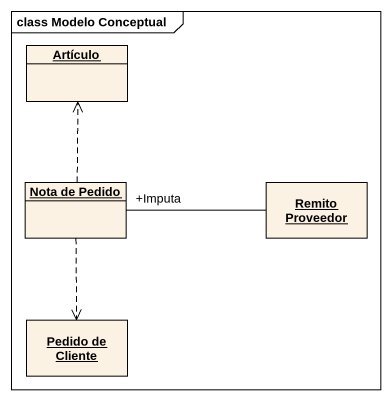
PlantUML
@startuml
mainframe class Modelo Conceptual
hide circle
hide empty members
object Artículo
object "Nota de Pedido" as Nota_de_Pedido
object "Remito Proveedor" as Remito_Proveedor
object "Pedido de Cliente" as Pedido_de_Cliente
Nota_de_Pedido .up.> Artículo
Nota_de_Pedido "+Imputa" -right- Remito_Proveedor
Nota_de_Pedido ..> Pedido_de_Cliente
@enduml
